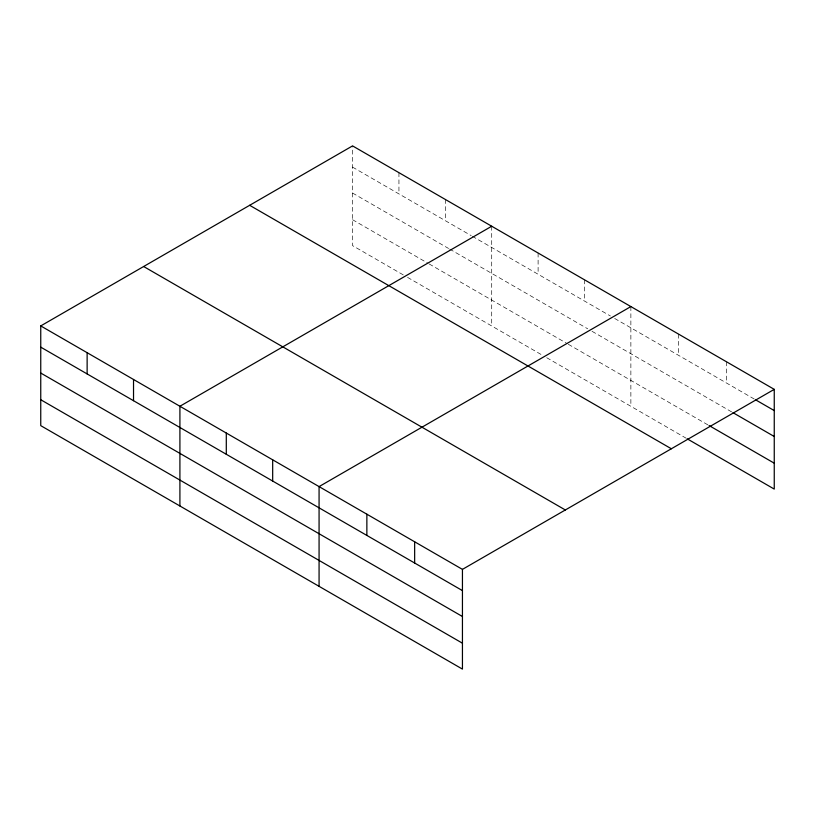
<?xml version="1.0" encoding="UTF-8"?>
<svg xmlns="http://www.w3.org/2000/svg" width="815" height="815" viewBox="0 0 815 815"><rect width="100%" height="100%" fill="white"/><g stroke="black" fill="none" stroke-linecap="round" stroke-linejoin="round"><path stroke-width="0.61" stroke-dasharray="4.08 3.06" d="M352.559 167.126L471.223 235.637M472.293 236.258L610.374 315.976M614.693 318.471L754.7 399.299M352.559 193.033L448.566 248.463M449.646 249.084L587.727 328.802M592.036 331.298L731.89 412.033M352.559 219.714L428.069 263.316M429.148 263.938L567.23 343.655M568.31 344.276L707.991 424.931M403.252 274.889L352.559 245.621L352.559 145.895M407.571 277.385L542.413 355.238M546.733 357.724L686.271 438.287M726.46 361.768L726.46 382.999M678.671 334.17L678.671 355.401M630.871 306.583L630.871 406.308M584.487 279.8L584.487 301.03M538.104 253.017L538.104 274.248M491.71 226.244L491.71 325.959M445.326 199.461L445.326 220.692M398.943 172.678L398.943 193.909"/><path stroke-width="1.22" d="M462.441 616.507L462.441 569.379L40.75 325.919L40.75 425.644L462.441 669.105L462.441 616.507L40.75 373.046M687.351 438.918L774.25 489.082L774.25 389.356L352.559 145.895L40.75 325.919M491.71 226.244L179.911 406.257L179.911 505.983M630.871 306.583L319.072 486.606L319.072 586.321M462.441 569.379L774.25 389.356M755.78 399.931L774.25 410.587M732.97 412.665L774.25 436.494M709.081 425.552L774.25 463.185M249.655 205.299L671.356 448.77M143.644 266.505L565.345 509.976M40.75 347.149L462.441 590.61M40.75 399.737L462.441 643.198M414.652 541.792L414.652 563.012M366.862 514.194L366.862 535.424M272.679 459.823L272.679 481.054M226.295 433.04L226.295 454.271M133.528 379.474L133.528 400.705M87.134 352.701L87.134 373.922"/></g></svg>
